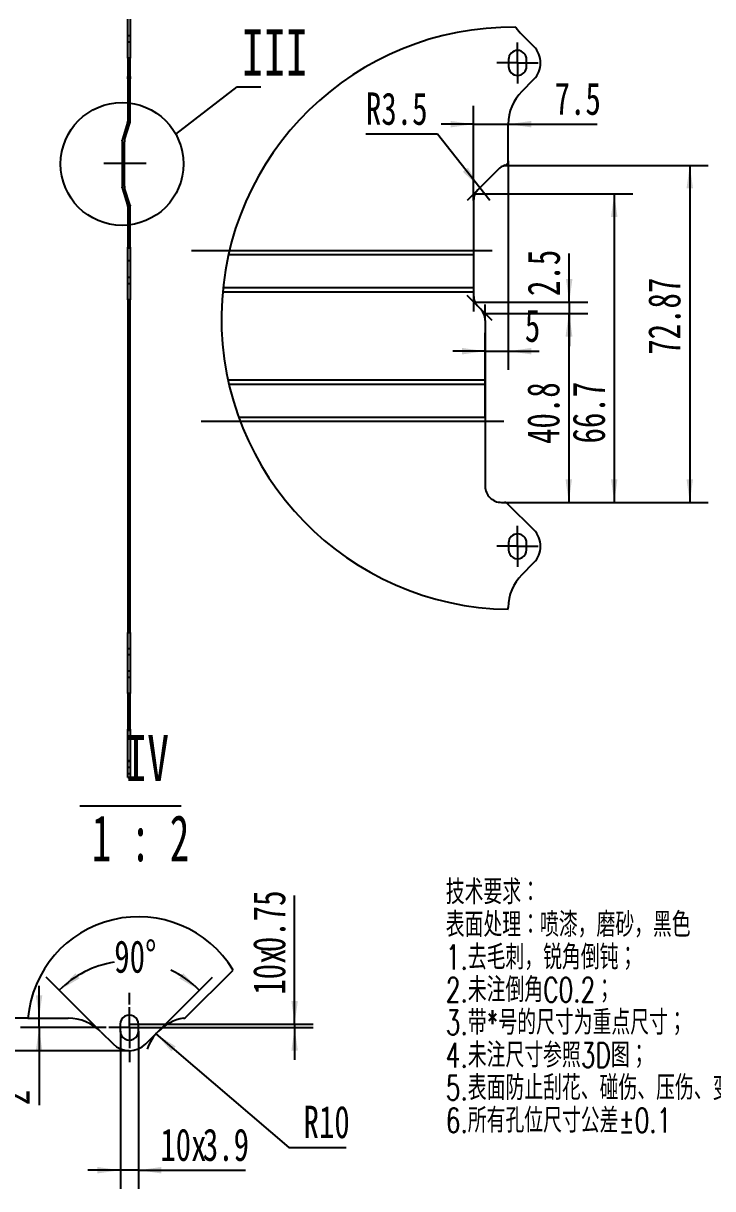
# Model space of a CAD drawing. Extents: x 10 to 515, y -82 to 231.
# Drawn here: x 139.6 to 214.2, y 33.4 to 159.3 of the extents above; entities that cross this region are included whole.
import ezdxf

# ---------------------------------------------------------------- set-up
doc = ezdxf.new("R2010")
doc.units = 0
doc.header["$PDSIZE"] = -1
doc.linetypes.add('SLD-CENTER', pattern=[19.05, 15.24, -1.27, 1.27, -1.27])
doc.linetypes.add('SLD-SOLID', pattern=[0])
doc.layers.get('0').update_dxf_attribs({"linetype": 'CONTINUOUS'})
doc.layers.add('FORMAT', color=7, linetype='SLD-SOLID')
doc.layers.add('细实线层', color=7, linetype='SLD-SOLID')
doc.styles.add('SLDTEXTSTYLE0', font='TXT', dxfattribs={"width": 0.7, "bigfont": 'bigfont'})
doc.styles.add('SLDTEXTSTYLE1', font='TXT', dxfattribs={"width": 0.7})
doc.styles.add('SLDTEXTSTYLE27', font='TXT', dxfattribs={"width": 0.62})
doc.dimstyles.new('SLDDIMSTYLE11', dxfattribs={"dimtxt": 3.5, "dimasz": 2.5, "dimexe": 0, "dimexo": 0.0625, "dimgap": 0.875, "dimtad": 0, "dimtih": 1, "dimtoh": 1, "dimdec": 4, "dimlfac": 2, "dimzin": 12, "dimtxsty": 'SLDTEXTSTYLE1', "dimsah": 1, "dimcen": 0.09, "dimazin": 3, "dimtfac": 1, "dimtofl": 0, "dimtmove": 0, "dimatfit": 3, "dimtolj": 1, "dimtzin": 12})
doc.dimstyles.new('SLDDIMSTYLE12', dxfattribs={"dimtxt": 3.5, "dimasz": 2.5, "dimexe": 0, "dimexo": 0.0625, "dimgap": 0.875, "dimtad": 2, "dimlfac": 2, "dimrnd": 1e-09, "dimzin": 12, "dimtxsty": 'SLDTEXTSTYLE1', "dimsah": 1, "dimcen": 0.09, "dimazin": 3, "dimtfac": 1, "dimtmove": 0, "dimatfit": 3, "dimtolj": 1, "dimtzin": 12})
doc.dimstyles.new('SLDDIMSTYLE13', dxfattribs={"dimtxt": 3.5, "dimasz": 2.5, "dimexe": 0, "dimexo": 0.0625, "dimgap": 0.875, "dimtad": 0, "dimtih": 1, "dimtoh": 1, "dimlfac": 2, "dimrnd": 1e-09, "dimzin": 12, "dimtxsty": 'SLDTEXTSTYLE1', "dimsah": 1, "dimcen": 0, "dimazin": 3, "dimtfac": 1, "dimtofl": 0, "dimtmove": 0, "dimatfit": 3, "dimtolj": 1, "dimtzin": 12})
doc.dimstyles.new('SLDDIMSTYLE14', dxfattribs={"dimtxt": 3.5, "dimasz": 2.5, "dimexe": 0, "dimexo": 0.0625, "dimgap": 0.875, "dimtad": 2, "dimlfac": 2, "dimrnd": 1e-09, "dimtxsty": 'SLDTEXTSTYLE1', "dimsah": 1, "dimcen": 0.09, "dimazin": 3, "dimtfac": 1, "dimtmove": 0, "dimatfit": 3, "dimtolj": 1, "dimtzin": 12})
doc.dimstyles.new('SLDDIMSTYLE15', dxfattribs={"dimtxt": 3.5, "dimasz": 2.5, "dimexe": 0, "dimexo": 0.0625, "dimgap": 0.875, "dimtad": 2, "dimlfac": 2, "dimrnd": 1e-09, "dimzin": 12, "dimtxsty": 'SLDTEXTSTYLE1', "dimsah": 1, "dimcen": 0.09, "dimazin": 3, "dimtfac": 1, "dimtofl": 0, "dimtmove": 0, "dimatfit": 3, "dimtolj": 1, "dimtzin": 12})
doc.dimstyles.new('SLDDIMSTYLE16', dxfattribs={"dimtxt": 3.5, "dimasz": 2.5, "dimexe": 0, "dimexo": 0.0625, "dimgap": 0.875, "dimtad": 0, "dimtih": 1, "dimtoh": 1, "dimlfac": 2, "dimrnd": 1e-09, "dimzin": 12, "dimtxsty": 'SLDTEXTSTYLE1', "dimsah": 1, "dimcen": 0, "dimazin": 3, "dimtfac": 1, "dimtofl": 0, "dimtmove": 0, "dimatfit": 3, "dimtolj": 1, "dimtzin": 12})
doc.dimstyles.new('SLDDIMSTYLE7', dxfattribs={"dimtxt": 0.18, "dimasz": 2.5, "dimexe": 0, "dimexo": 0.0625, "dimgap": 0, "dimtad": 0, "dimtih": 1, "dimtoh": 1, "dimdec": 0, "dimrnd": 1e-09, "dimzin": 0, "dimtxsty": 'STANDARD', "dimblk1": 'NONE', "dimblk2": 'NONE', "dimsah": 1, "dimcen": 0.09, "dimazin": 3, "dimtfac": 2.5, "dimtdec": 0, "dimtofl": 0, "dimtmove": 0, "dimatfit": 3, "dimtolj": 1, "dimtzin": 0})

# ---------------------------------------------------------------- blocks, each defined once
blk = doc.blocks.new('SW_NOTE_0_13')
at = {"layer": 'FORMAT', "color": 0, "attachment_point": 1, "style": 'SLDTEXTSTYLE0'}
for s, insert, char_height in [('技术要求：', (0, 3.41), 2.646), ('表面处理：喷漆，磨砂，黑色', (0, -0.12), 2.6458), ('1.去毛刺，锐角倒钝；', (0, -3.64), 2.6458), ('2.未注倒角C0.2；', (0, -7.17), 2.6458), ('3.带*号的尺寸为重点尺寸；', (0, -10.7), 2.6458), ('4.未注尺寸参照3D图；', (0, -14.23), 2.6458), ('5.表面防止刮花、碰伤、压伤、变形等不良。', (0, -17.76), 2.6458), ('6.所有孔位尺寸公差±0.1', (0, -21.28), 2.6458)]:
    blk.add_mtext(s, dxfattribs=dict(at, insert=insert, char_height=char_height))
blk = doc.blocks.new('_NONE')
blk = doc.blocks.new('_D_36')
at = {"layer": 'FORMAT'}
for p, q in [((148.02, 50.31), (142.11, 56.23)), ((154.24, 50.38), (160.08, 56.23))]:
    blk.add_line(p, q, dxfattribs=at)
for start, end in [(98.7491, 135), (45, 65.1867)]:
    blk.add_arc((151.09, 47.24), 10.71, start, end, dxfattribs=at)
for points in [[(143.52, 54.81), (145.7, 56.09), (145.26, 56.64)], [(158.67, 54.81), (156.93, 56.64), (156.49, 56.09)]]:
    blk.add_solid(points, dxfattribs=at)
at = {"layer": 'FORMAT', "insert": (149.46, 60.2), "char_height": 3.5, "attachment_point": 1, "style": 'SLDTEXTSTYLE1'}
blk.add_mtext('90°', dxfattribs=at)
blk = doc.blocks.new('_D_37')
at = {"layer": 'FORMAT'}
for p, q in [((136.55, 51.77), (136.55, 55.27)), ((140.13, 51.77), (134.55, 51.77)), ((136.55, 48.27), (136.55, 51.77)), ((151.09, 48.27), (134.55, 48.27)), ((136.55, 48.27), (136.55, 42.38))]:
    blk.add_line(p, q, dxfattribs=at)
for points in [[(136.55, 51.77), (136.9, 54.27), (136.2, 54.27)], [(136.55, 48.27), (136.2, 45.77), (136.9, 45.77)]]:
    blk.add_solid(points, dxfattribs=at)
at = {"layer": 'FORMAT', "insert": (132.03, 42.38), "char_height": 3.5, "attachment_point": 1, "rotation": 90, "style": 'SLDTEXTSTYLE1'}
blk.add_mtext('7', dxfattribs=at)
blk = doc.blocks.new('_D_38')
at = {"layer": 'FORMAT'}
for p, q in [((153.97, 50.09), (168.34, 37.81)), ((168.34, 37.81), (174.53, 37.81))]:
    blk.add_line(p, q, dxfattribs=at)
blk.add_arc((157.77, 46.84), 5, 135, 161.2675, dxfattribs=at)
blk.add_solid([(153.97, 50.09), (155.65, 48.2), (156.1, 48.74)], dxfattribs=at)
at = {"layer": 'FORMAT', "insert": (169.93, 42.32), "char_height": 3.5, "attachment_point": 1, "style": 'SLDTEXTSTYLE1'}
blk.add_mtext('R10', dxfattribs=at)
blk = doc.blocks.new('_D_39')
at = {"layer": 'FORMAT'}
for p, q in [((141.33, 51.77), (141.33, 55.27)), ((140.13, 51.77), (139.33, 51.77)), ((141.33, 50.77), (141.33, 51.77)), ((147.34, 50.77), (139.33, 50.77)), ((141.33, 50.77), (141.33, 42.38))]:
    blk.add_line(p, q, dxfattribs=at)
for points in [[(141.33, 51.77), (141.68, 54.27), (140.98, 54.27)], [(141.33, 50.77), (140.98, 48.27), (141.68, 48.27)]]:
    blk.add_solid(points, dxfattribs=at)
at = {"layer": 'FORMAT', "insert": (136.82, 42.38), "char_height": 3.5, "attachment_point": 1, "rotation": 90, "style": 'SLDTEXTSTYLE1'}
blk.add_mtext('2', dxfattribs=at)
blk = doc.blocks.new('_D_40')
at = {"layer": 'FORMAT'}
for p, q in [((150.12, 50.4), (150.12, 33.35)), ((152.07, 50.4), (152.07, 33.35)), ((150.12, 35.35), (146.62, 35.35)), ((152.07, 35.35), (150.12, 35.35)), ((152.07, 35.35), (163.64, 35.35))]:
    blk.add_line(p, q, dxfattribs=at)
for points in [[(150.12, 35.35), (147.62, 35.7), (147.62, 35)], [(152.07, 35.35), (154.57, 35), (154.57, 35.7)]]:
    blk.add_solid(points, dxfattribs=at)
at = {"layer": 'FORMAT', "char_height": 3.5, "attachment_point": 1, "style": 'SLDTEXTSTYLE1'}
for s, insert in [('10x', (154.44, 39.86)), ('3.9', (159.04, 39.86))]:
    blk.add_mtext(s, dxfattribs=dict(at, insert=insert))
blk = doc.blocks.new('_D_41')
at = {"layer": 'FORMAT'}
for p, q in [((168.97, 51.15), (168.97, 65.06)), ((151.09, 51.15), (170.97, 51.15)), ((153.32, 50.77), (170.97, 50.77)), ((168.97, 51.15), (168.97, 50.77)), ((168.97, 50.77), (168.97, 47.27))]:
    blk.add_line(p, q, dxfattribs=at)
for points in [[(168.97, 51.15), (169.32, 53.65), (168.62, 53.65)], [(168.97, 50.77), (168.62, 48.27), (169.32, 48.27)]]:
    blk.add_solid(points, dxfattribs=at)
at = {"layer": 'FORMAT', "char_height": 3.5, "attachment_point": 1, "rotation": 90, "style": 'SLDTEXTSTYLE1'}
for s, insert in [('0.75', (164.46, 58.92)), ('10x', (164.46, 54.32))]:
    blk.add_mtext(s, dxfattribs=dict(at, insert=insert))
blk = doc.blocks.new('SW_NOTE_0_19')
at = {"layer": 'FORMAT', "color": 0}
blk.add_line((-4.07, -1.22), (6.89, -1.22), dxfattribs=at)
at = {"layer": 'FORMAT', "color": 0, "char_height": 5, "attachment_point": 2}
for s, insert, style in [('IV', (3.2, 6.45), 'SLDTEXTSTYLE1'), ('1 : 2', (2.49, -2.22), 'SLDTEXTSTYLE27')]:
    blk.add_mtext(s, dxfattribs=dict(at, insert=insert, style=style))
blk = doc.blocks.new('SW_CENTERMARKSYMBOL_12')
at = {"layer": 'FORMAT', "color": 0}
for p, q in [((0, 2.5), (0, 3.75)), ((-2.5, 0), (-3.75, 0)), ((0, 0), (-1.25, 0)), ((0, 0), (0, 1.25)), ((0, 0), (0, -1.25)), ((0, 0), (1.25, 0)), ((2.5, 0), (3.75, 0)), ((0, -2.5), (0, -3.75))]:
    blk.add_line(p, q, dxfattribs=at)
blk = doc.blocks.new('SW_CENTERMARKSYMBOL_13')
at = {"layer": 'FORMAT', "color": 0}
for p, q in [((0, 1.25), (0, 2.22)), ((-1.25, 0), (-2.23, 0)), ((0, 0), (-1.25, 0)), ((0, 0), (0, 1.25)), ((0, 0), (0, -1.25)), ((0, 0), (1.25, 0)), ((1.25, 0), (2.22, 0)), ((0, -1.25), (0, -2.23))]:
    blk.add_line(p, q, dxfattribs=at)
blk = doc.blocks.new('_D_42')
at = {"layer": 'FORMAT'}
for p, q in [((189.58, 127.95), (200.62, 127.95)), ((198.62, 127.95), (198.62, 107.55)), ((191.67, 107.55), (200.62, 107.55))]:
    blk.add_line(p, q, dxfattribs=at)
for points in [[(198.62, 127.95), (198.27, 125.45), (198.97, 125.45)], [(198.62, 107.55), (198.97, 110.05), (198.27, 110.05)]]:
    blk.add_solid(points, dxfattribs=at)
at = {"layer": 'FORMAT', "insert": (194.11, 113.86), "char_height": 3.5, "attachment_point": 1, "rotation": 90, "style": 'SLDTEXTSTYLE1'}
blk.add_mtext('40.8', dxfattribs=at)
blk = doc.blocks.new('_D_43')
at = {"layer": 'FORMAT'}
for p, q in [((188.33, 140.9), (205.54, 140.9)), ((203.54, 140.9), (203.54, 107.55)), ((191.67, 107.55), (205.54, 107.55))]:
    blk.add_line(p, q, dxfattribs=at)
for points in [[(203.54, 140.9), (203.19, 138.4), (203.89, 138.4)], [(203.54, 107.55), (203.89, 110.05), (203.19, 110.05)]]:
    blk.add_solid(points, dxfattribs=at)
at = {"layer": 'FORMAT', "insert": (199.03, 113.91), "char_height": 3.5, "attachment_point": 1, "rotation": 90, "style": 'SLDTEXTSTYLE1'}
blk.add_mtext('66.7', dxfattribs=at)
blk = doc.blocks.new('_D_44')
at = {"layer": 'FORMAT'}
for p, q in [((198.67, 129.2), (198.67, 134.46)), ((188.33, 129.2), (200.67, 129.2)), ((198.67, 129.2), (198.67, 127.95)), ((189.58, 127.95), (200.67, 127.95)), ((198.67, 127.95), (198.67, 124.45))]:
    blk.add_line(p, q, dxfattribs=at)
for points in [[(198.67, 129.2), (199.02, 131.7), (198.32, 131.7)], [(198.67, 127.95), (198.32, 125.45), (199.02, 125.45)]]:
    blk.add_solid(points, dxfattribs=at)
at = {"layer": 'FORMAT', "insert": (194.16, 129.85), "char_height": 3.5, "attachment_point": 1, "rotation": 90, "style": 'SLDTEXTSTYLE1'}
blk.add_mtext('2.5', dxfattribs=at)
blk = doc.blocks.new('_D_45')
at = {"layer": 'FORMAT'}
for p, q in [((188.33, 140.17), (188.33, 150.43)), ((188.33, 148.43), (184.83, 148.43)), ((188.33, 148.43), (192.08, 148.43)), ((192.08, 148.43), (201.69, 148.43))]:
    blk.add_line(p, q, dxfattribs=at)
for points in [[(188.33, 148.43), (185.83, 148.78), (185.83, 148.08)], [(192.08, 148.43), (194.58, 148.08), (194.58, 148.78)]]:
    blk.add_solid(points, dxfattribs=at)
at = {"layer": 'FORMAT', "insert": (197.09, 152.94), "char_height": 3.5, "attachment_point": 1, "style": 'SLDTEXTSTYLE1'}
blk.add_mtext('7.5', dxfattribs=at)
blk = doc.blocks.new('_D_46')
at = {"layer": 'FORMAT'}
for p, q in [((192.08, 144.46), (192.08, 121.89)), ((189.58, 116.77), (189.58, 125.89)), ((189.58, 123.89), (186.08, 123.89)), ((189.58, 123.89), (192.08, 123.89)), ((192.08, 123.89), (195.41, 123.89))]:
    blk.add_line(p, q, dxfattribs=at)
for points in [[(189.58, 123.89), (187.08, 124.24), (187.08, 123.54)], [(192.08, 123.89), (194.58, 123.54), (194.58, 124.24)]]:
    blk.add_solid(points, dxfattribs=at)
at = {"layer": 'FORMAT', "insert": (193.87, 128.4), "char_height": 3.5, "attachment_point": 1, "style": 'SLDTEXTSTYLE1'}
blk.add_mtext('5', dxfattribs=at)
blk = doc.blocks.new('_D_47')
at = {"layer": 'FORMAT'}
for p, q in [((191.72, 143.98), (213.71, 143.98)), ((211.71, 143.98), (211.71, 107.55)), ((191.67, 107.55), (213.71, 107.55))]:
    blk.add_line(p, q, dxfattribs=at)
for points in [[(211.71, 143.98), (211.36, 141.48), (212.06, 141.48)], [(211.71, 107.55), (212.06, 110.05), (211.36, 110.05)]]:
    blk.add_solid(points, dxfattribs=at)
at = {"layer": 'FORMAT', "insert": (207.2, 123.5), "char_height": 3.5, "attachment_point": 1, "rotation": 90, "style": 'SLDTEXTSTYLE1'}
blk.add_mtext('72.87', dxfattribs=at)
blk = doc.blocks.new('_D_48')
at = {"layer": 'FORMAT'}
for p, q in [((184.41, 147.35), (176.68, 147.35)), ((189, 141.54), (184.41, 147.35)), ((190.08, 140.17), (189, 141.54))]:
    blk.add_line(p, q, dxfattribs=at)
blk.add_solid([(189, 141.54), (187.72, 143.72), (187.17, 143.29)], dxfattribs=at)
at = {"layer": 'FORMAT', "insert": (176.68, 151.86), "char_height": 3.5, "attachment_point": 1, "style": 'SLDTEXTSTYLE1'}
blk.add_mtext('R3.5', dxfattribs=at)
blk = doc.blocks.new('SW_CENTERMARKSYMBOL_14')
at = {"layer": 'FORMAT', "color": 0}
for p, q in [((0, 1.25), (0, 2.22)), ((-1.25, 0), (-2.23, 0)), ((0, 0), (-1.25, 0)), ((0, 0), (0, 1.25)), ((0, 0), (0, -1.25)), ((0, 0), (1.25, 0)), ((1.25, 0), (2.22, 0)), ((0, -1.25), (0, -2.23))]:
    blk.add_line(p, q, dxfattribs=at)
blk = doc.blocks.new('SW_CENTERMARKSYMBOL_15')
at = {"layer": 'FORMAT', "color": 0}
for p, q in [((0, 1.25), (0, 2.22)), ((-1.25, 0), (-2.23, 0)), ((0, 0), (-1.25, 0)), ((0, 0), (0, 1.25)), ((0, 0), (0, -1.25)), ((0, 0), (1.25, 0)), ((1.25, 0), (2.22, 0)), ((0, -1.25), (0, -2.23))]:
    blk.add_line(p, q, dxfattribs=at)

msp = doc.modelspace()

# ---------------------------------------------------------------- linework, layer by layer
at = {"color": 7, "linetype": 'SLD-SOLID'}
for p, q in [((150.928642, 157.996337), (150.928642, 159.764104)), ((151.178642, 159.764104), (151.178642, 157.996337)), ((151.178642, 157.996337), (150.928642, 157.996337)), ((150.928642, 157.344687), (150.928642, 157.996337)), ((151.178642, 157.996337), (151.178642, 157.344687)), ((194.848433, 156.814294), (193.545132, 158.117594)), ((150.928642, 157.344687), (151.178642, 157.344687)), ((150.928642, 155.57692), (150.928642, 157.344687)), ((151.178642, 157.344687), (151.178642, 155.57692)), ((151.178642, 155.57692), (150.928642, 155.57692)), ((150.928642, 155.57692), (150.928642, 153.587658)), ((151.178642, 153.587658), (151.178642, 155.57692)), ((192.105665, 155.421527), (192.105665, 154.671522)), ((194.055669, 154.671522), (194.055669, 155.421527)), ((150.928642, 153.587658), (151.178642, 153.587658)), ((150.928642, 153.347652), (150.928642, 153.587658)), ((151.178642, 153.347652), (150.928642, 153.347652)), ((150.928642, 153.347652), (150.928642, 153.12635)), ((151.178642, 153.12635), (150.928642, 153.12635)), ((150.928642, 153.12635), (150.928642, 152.061439)), ((151.178642, 153.587658), (151.178642, 153.347652)), ((151.178642, 153.12635), (151.178642, 153.347652)), ((151.178642, 152.061439), (151.178642, 153.12635)), ((193.545132, 151.975455), (194.848433, 153.278755)), ((151.178642, 152.061439), (150.928642, 152.061439)), ((150.928642, 152.061439), (150.928642, 151.442721)), ((151.178642, 151.442721), (150.928642, 151.442721)), ((150.928642, 151.442721), (150.928642, 148.744679)), ((151.178642, 151.442721), (151.178642, 152.061439)), ((151.178642, 148.744679), (151.178642, 151.442721)), ((150.905882, 148.595542), (150.349162, 146.814038)), ((150.587782, 146.739469), (151.144502, 148.520973)), ((192.080669, 144.46141), (192.080669, 148.439931)), ((150.303642, 146.515763), (150.303642, 146.317721)), ((150.553642, 146.317721), (150.303642, 146.317721)), ((150.303642, 146.317721), (150.303642, 145.699002)), ((150.553642, 146.317721), (150.553642, 146.515763)), ((150.553642, 145.699002), (150.553642, 146.317721)), ((150.553642, 145.699002), (150.303642, 145.699002)), ((150.303642, 145.699002), (150.303642, 145.586566)), ((150.553642, 145.586566), (150.303642, 145.586566)), ((150.303642, 145.586566), (150.303642, 144.967847)), ((150.303642, 144.967847), (150.303642, 141.744679)), ((150.553642, 144.967847), (150.303642, 144.967847)), ((150.553642, 145.586566), (150.553642, 145.699002)), ((150.553642, 144.967847), (150.553642, 145.586566)), ((150.553642, 141.744679), (150.553642, 144.967847)), ((190.97305, 143.53879), (188.843227, 141.408967)), ((150.349162, 141.446404), (150.905882, 139.6649)), ((151.144502, 139.739469), (150.587782, 141.520973)), ((188.330665, 140.17153), (188.330665, 134.775447)), ((150.928642, 139.515763), (150.928642, 136.005221)), ((151.178642, 136.005221), (151.178642, 139.515763)), ((151.178642, 136.005221), (150.928642, 136.005221)), ((150.928642, 136.005221), (150.928642, 135.130221)), ((150.928642, 135.130221), (151.178642, 135.130221)), ((150.928642, 135.022988), (150.928642, 135.130221)), ((151.178642, 135.022988), (150.928642, 135.022988)), ((150.928642, 133.639104), (150.928642, 135.022988)), ((151.178642, 135.130221), (151.178642, 136.005221)), ((151.178642, 135.130221), (151.178642, 135.022988)), ((151.178642, 135.022988), (151.178642, 133.639104)), ((151.178642, 133.639104), (150.928642, 133.639104)), ((150.928642, 131.871337), (150.928642, 133.639104)), ((151.178642, 133.639104), (151.178642, 131.871337)), ((161.816615, 134.328039), (188.330665, 134.328039)), ((161.920391, 134.775447), (188.330665, 134.775447)), ((188.330665, 134.775447), (188.330665, 134.328039)), ((188.330665, 134.328039), (188.330665, 130.765023)), ((151.178642, 131.871337), (150.928642, 131.871337)), ((150.928642, 131.219687), (150.928642, 131.871337)), ((150.928642, 131.219687), (151.178642, 131.219687)), ((150.928642, 129.45192), (150.928642, 131.219687)), ((151.178642, 131.871337), (151.178642, 131.219687)), ((151.178642, 131.219687), (151.178642, 129.45192)), ((161.185655, 130.317615), (188.330665, 130.317615)), ((161.229927, 130.765023), (188.330665, 130.765023)), ((188.330665, 130.765023), (188.330665, 130.317615)), ((188.330665, 130.317615), (188.330665, 129.921528)), ((151.178642, 129.45192), (150.928642, 129.45192)), ((150.928642, 129.45192), (150.928642, 93.496022)), ((151.178642, 93.496022), (151.178642, 129.45192)), ((188.843227, 128.684091), (189.068101, 128.459217)), ((189.580671, 127.22178), (189.580671, 120.775448)), ((161.768883, 120.775448), (189.580671, 120.775448)), ((161.869343, 120.328026), (189.580671, 120.328026)), ((189.580671, 120.775448), (189.580671, 120.328026)), ((189.580671, 120.328026), (189.580671, 116.765024)), ((162.921853, 116.765024), (189.580671, 116.765024)), ((163.087148, 116.317609), (189.580671, 116.317609)), ((189.580671, 116.765024), (189.580671, 116.317609)), ((189.580671, 116.317609), (189.580671, 109.296532)), ((191.330671, 107.546533), (191.670216, 107.546533)), ((194.848433, 104.564296), (192.080669, 107.33206)), ((192.105665, 103.171529), (192.105665, 102.421532)), ((194.055669, 102.421532), (194.055669, 103.171529)), ((193.545132, 99.725464), (194.848433, 101.028765)), ((192.080669, 95.986443), (192.080669, 96.189926)), ((150.928642, 93.496022), (151.178642, 93.496022)), ((150.928642, 91.728255), (150.928642, 93.496022)), ((151.178642, 93.496022), (151.178642, 91.728255)), ((151.178642, 91.728255), (150.928642, 91.728255)), ((150.928642, 91.076604), (150.928642, 91.728255)), ((151.178642, 91.076604), (150.928642, 91.076604)), ((150.928642, 89.308837), (150.928642, 91.076604)), ((151.178642, 91.728255), (151.178642, 91.076604)), ((151.178642, 91.076604), (151.178642, 89.308837)), ((151.178642, 89.308837), (150.928642, 89.308837)), ((150.928642, 88.657187), (150.928642, 89.308837)), ((150.928642, 88.657187), (151.178642, 88.657187)), ((150.928642, 86.88942), (150.928642, 88.657187)), ((151.178642, 89.308837), (151.178642, 88.657187)), ((151.178642, 88.657187), (151.178642, 86.88942)), ((151.178642, 86.88942), (150.928642, 86.88942)), ((150.928642, 86.88942), (150.928642, 83.046274)), ((151.178642, 83.046274), (151.178642, 86.88942)), ((150.928642, 83.046274), (151.178642, 83.046274)), ((150.928642, 82.869498), (150.928642, 83.046274)), ((151.178642, 82.869498), (150.928642, 82.869498)), ((150.928642, 79.640944), (150.928642, 82.869498)), ((151.178642, 83.046274), (151.178642, 82.869498)), ((151.178642, 82.869498), (151.178642, 79.640944)), ((150.928642, 79.640944), (151.178642, 79.640944)), ((150.928642, 79.570982), (150.928642, 79.640944)), ((150.928642, 79.570982), (151.178642, 79.570982)), ((150.928642, 78.871359), (150.928642, 79.570982)), ((151.178642, 79.640944), (151.178642, 79.570982)), ((151.178642, 79.570982), (151.178642, 78.871359)), ((151.178642, 78.871359), (150.928642, 78.871359)), ((150.928642, 78.183837), (150.928642, 78.871359)), ((151.178642, 78.183837), (150.928642, 78.183837)), ((150.928642, 77.817721), (150.928642, 78.183837)), ((151.178642, 78.871359), (151.178642, 78.183837)), ((151.178642, 78.183837), (151.178642, 77.817721)), ((150.928642, 77.817721), (151.178642, 77.817721)), ((157.240714, 51.91923), (162.309656, 56.988172)), ((140.132076, 51.772784), (144.487666, 51.772784)), ((150.119266, 51.147784), (150.119266, 50.397784)), ((152.069266, 50.397784), (152.069266, 51.147784)), ((148.023198, 50.308318), (149.326498, 49.005017)), ((152.862037, 49.005017), (154.237079, 50.38006))]:
    msp.add_line(p, q, dxfattribs=at)
for centre, radius, start, end in [((192.514188, 127.443545), 31.460089, 89.28313666, 269.21043992), ((196.986124, 161.567373), 4.872514, 213.1745937, 225.07306928), ((193.080667, 155.421523), 0.975002, 0.00021892, 179.99978108), ((193.080668, 155.046525), 2.5, 314.99991553, 45.00008447), ((193.080667, 154.671526), 0.975002, 180.00021892, 359.99978108), ((197.080602, 148.439951), 4.999934, 134.99972315, 180.00022774), ((150.428642, 148.744679), 0.5, 342.64597536, 0), ((150.428642, 148.744679), 0.75, 342.64597536, 0), ((151.303642, 146.515763), 1, 162.64597536, 180), ((151.303642, 146.515763), 0.75, 162.64597536, 180), ((192.210411, 142.301445), 1.749881, 106.25398986, 135.00037704), ((191.58063, 144.461425), 0.500038, 286.25849729, 359.99829258), ((151.303642, 141.744679), 1, 180, 197.35402464), ((151.303642, 141.744679), 0.75, 180, 197.35402464), ((190.080768, 140.171488), 1.750103, 135.00141581, 179.99862761), ((150.428642, 139.515763), 0.5, 0, 17.35402464), ((150.428642, 139.515763), 0.75, 0, 17.35402464), ((190.080768, 129.92157), 1.750103, 180.00137239, 224.99858419), ((187.830672, 127.221774), 1.749999, 0.00020841, 45.00033708), ((191.330669, 109.296531), 1.749998, 179.99995659, 270.00004341), ((191.670187, 107.046484), 0.500049, 34.8267732, 89.99668134), ((193.080677, 102.79653), 2.499991, 314.99983015, 45.00016985), ((193.080667, 103.171526), 0.975002, 0.00021892, 179.99978108), ((193.080667, 102.421528), 0.975002, 179.99978108, 0.00021892), ((197.080637, 96.189946), 4.999968, 134.99988741, 180.00023424), ((152.069269, 50.772783), 11.979006, 31.25559815, 175.21140705), ((144.487667, 46.772793), 4.999991, 44.99995515, 90.00001026), ((151.094266, 51.147784), 0.975, 359.99997264, 180.00002736), ((157.7726, 46.844552), 4.999973, 99.26433421, 135.00010391), ((156.887141, 52.272821), 0.50004, 279.26607132, 314.99851226), ((151.094266, 50.397783), 0.975, 179.99998632, 0.00001368), ((151.094268, 50.77279), 2.500006, 225.00005724, 314.99994276)]:
    msp.add_arc(centre, radius, start, end, dxfattribs=at)
at = {"layer": 'FORMAT', "linetype": 'SLD-CENTER', "ltscale": 2.5}
msp.add_line((152.905882, 144.192721), (148.349162, 144.192721), dxfattribs=at)
at = {"layer": 'FORMAT'}
for p, q in [((188.843231, 141.408966), (187.623561, 140.189296)), ((188.330668, 140.171529), (188.330668, 141.896403)), ((188.843231, 128.684092), (187.623561, 129.903762)), ((188.330668, 130.765025), (188.330668, 128.196655)), ((189.580668, 127.221781), (189.580668, 128.946655)), ((189.068105, 128.459218), (190.287774, 127.239548))]:
    msp.add_line(p, q, dxfattribs=at)
at = {"layer": 'FORMAT', "linetype": 'SLD-CENTER', "ltscale": 5}
for p, q in [((157.820366, 134.775447), (190.330669, 134.775447)), ((158.844742, 116.317609), (191.580668, 116.317609))]:
    msp.add_line(p, q, dxfattribs=at)
at = {"layer": 'FORMAT'}
for p in [(150.92292, 148.669247), (150.315088, 146.666627), (150.315088, 141.593815), (150.562226, 141.631531), (150.92292, 139.591195), (151.170058, 139.628911)]:
    msp.add_point(p, dxfattribs=at)
at = {"layer": '细实线层'}
msp.add_circle((150.303642, 144.130221), 6.641939, dxfattribs=at)

# ---------------------------------------------------------------- block references
at = {"layer": 'FORMAT'}
for name, p in [('SW_CENTERMARKSYMBOL_14', (193.080671, 155.046525)), ('SW_CENTERMARKSYMBOL_15', (193.080671, 102.796527)), ('SW_NOTE_0_19', (149.814615, 75.964943)), ('SW_NOTE_0_13', (185.318786, 63.344527)), ('SW_CENTERMARKSYMBOL_12', (151.094268, 50.772784)), ('SW_CENTERMARKSYMBOL_13', (151.094268, 50.772784))]:
    msp.add_blockref(name, p, dxfattribs=at)

# ---------------------------------------------------------------- texts
at = {"layer": '细实线层', "insert": (163.238053, 158.677709), "char_height": 5, "attachment_point": 1, "style": 'SLDTEXTSTYLE1'}
msp.add_mtext('III', dxfattribs=at)

# ---------------------------------------------------------------- dimensions: what is measured, and where the dimension line sits
at = {"layer": 'FORMAT'}
for base, p1, p2, picture, middle in [((192.080668, 148.430124), (188.330668, 140.171529), (192.080668, 148.439927), '_D_45', (199.388091, 148.430124)), ((192.080668, 123.887223), (189.580668, 116.765025), (192.080668, 144.461403), '_D_46', (194.639651, 123.887223))]:
    dim = msp.add_linear_dim(base=base, p1=p1, p2=p2, dimstyle='SLDDIMSTYLE12', dxfattribs=at)
    dim.commit()
    dim.dimension.update_dxf_attribs({"geometry": picture, "text_midpoint": middle, "dimtype": 160})
for center, mpoint, dimstyle, picture, middle in [((190.080668, 140.171529), (188.995235, 141.54424), 'SLDDIMSTYLE16', '_D_48', (179.751227, 149.513612)), ((157.772611, 46.844527), (153.972504, 50.094017), 'SLDDIMSTYLE13', '_D_38', (172.229831, 39.973418))]:
    dim = msp.add_radius_dim(center=center, mpoint=mpoint, dimstyle=dimstyle, dxfattribs=at)
    dim.commit()
    dim.dimension.update_dxf_attribs({"geometry": picture, "text_midpoint": middle, "dimtype": 164})
for base, p1, p2, dimstyle, picture, middle in [((211.707962, 107.546529), (191.720628, 143.981391), (191.670216, 107.546529), 'SLDDIMSTYLE15', '_D_47', (211.707962, 127.330481)), ((203.540468, 107.546529), (188.330668, 140.896403), (191.670216, 107.546529), 'SLDDIMSTYLE15', '_D_43', (203.540468, 116.975657)), ((198.666832, 127.946655), (188.330668, 129.196655), (189.580668, 127.946655), 'SLDDIMSTYLE12', '_D_44', (198.666832, 132.153497)), ((198.617516, 107.546529), (189.580668, 127.946655), (191.670216, 107.546529), 'SLDDIMSTYLE15', '_D_42', (198.617516, 116.927111)), ((136.545856, 51.772784), (151.094266, 48.272784), (140.132076, 51.772784), 'SLDDIMSTYLE12', '_D_37', (136.545856, 43.147997)), ((141.329819, 51.772784), (147.344266, 50.772784), (140.132076, 51.772784), 'SLDDIMSTYLE12', '_D_39', (141.329819, 43.147997))]:
    dim = msp.add_linear_dim(base=base, p1=p1, p2=p2, angle=90, dimstyle=dimstyle, dxfattribs=at)
    dim.commit()
    dim.dimension.update_dxf_attribs({"geometry": picture, "text_midpoint": middle, "dimtype": 160})
dim = msp.add_linear_dim(base=(168.970205, 50.772784), p1=(151.094266, 51.147784), p2=(153.319266, 50.772784), angle=90, text='10x<>', dimstyle='SLDDIMSTYLE14', dxfattribs=at)
dim.commit()
dim.dimension.update_dxf_attribs({"geometry": '_D_41', "text_midpoint": (168.970205, 59.688508), "dimtype": 160})
dim = msp.add_angular_dim_2l(base=(157.224301, 56.022277), line1=((148.023199, 50.308318), (149.326499, 49.005017)), line2=((152.862033, 49.005017), (154.237077, 50.380061)), dimstyle='SLDDIMSTYLE11', dxfattribs=at)
dim.commit()
dim.dimension.update_dxf_attribs({"geometry": '_D_36', "text_midpoint": (152.527331, 57.853292), "dimtype": 162})
dim = msp.add_linear_dim(base=(150.119266, 35.353237), p1=(152.069266, 50.397784), p2=(150.119266, 50.397784), text='10x<>', dimstyle='SLDDIMSTYLE12', dxfattribs=at)
dim.commit()
dim.dimension.update_dxf_attribs({"geometry": '_D_40', "text_midpoint": (159.038881, 35.353237), "dimtype": 160})

# ---------------------------------------------------------------- leaders
at = {"layer": '细实线层', "has_arrowhead": 0}
msp.add_leader([(156.111905, 147.351934), (162.738053, 152.463967), (165.328129, 152.463967)], dimstyle='SLDDIMSTYLE7', dxfattribs=at)

doc.saveas('drawing.dxf')
